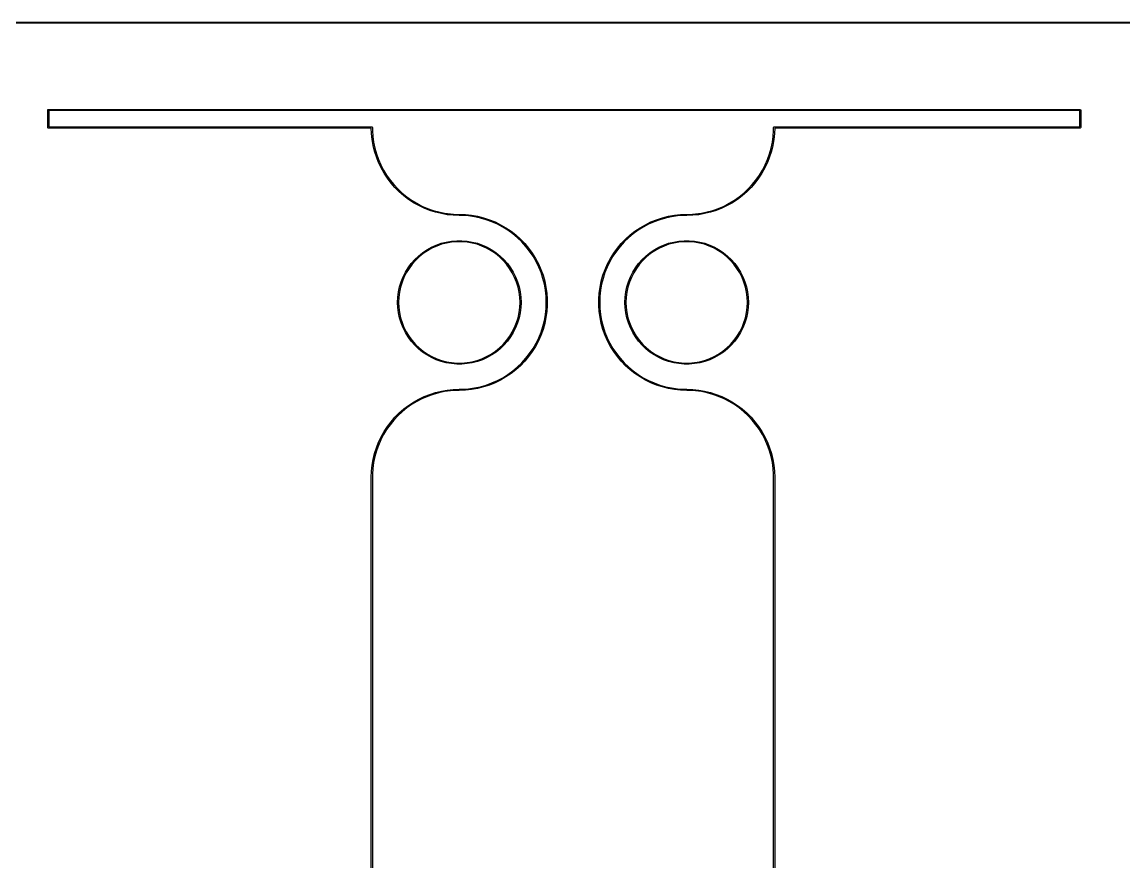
# Model space of a CAD drawing. Extents: x 57 to 462, y -234 to -82.
# Drawn here: x 209.5 to 309.5, y -157.9 to -81.7 of the extents above; entities that cross this region are included whole.
import ezdxf

# ---------------------------------------------------------------- set-up
doc = ezdxf.new("R2010")
doc.units = 0
doc.layers.add('BLACK', color=7, linetype='CONTINUOUS')

msp = doc.modelspace()

# ---------------------------------------------------------------- linework, layer by layer
at = {"layer": 'BLACK', "linetype": 'CONTINUOUS'}
for p, q in [((73.0204, -81.7011), (446.0594, -81.7011)), ((446.0094, -81.8011), (73.0704, -81.8011)), ((211.8679, -89.6881), (211.882545, -89.652745)), ((211.8679, -91.2755), (211.8679, -89.6881)), ((211.882545, -89.652745), (211.9179, -89.6381)), ((211.9179, -89.6381), (305.5745, -89.6381)), ((211.9679, -89.7381), (211.9679, -91.2255)), ((305.5245, -89.7381), (211.9679, -89.7381)), ((305.5245, -91.225499), (305.5245, -89.7381)), ((305.5745, -89.6381), (305.609855, -89.652745)), ((305.609855, -89.652745), (305.6245, -89.6881)), ((305.6245, -89.6881), (305.6245, -91.2755)), ((211.882545, -91.310855), (211.8679, -91.2755)), ((211.9179, -91.3255), (211.882545, -91.310855)), ((241.236508, -91.3255), (211.9179, -91.3255)), ((211.9679, -91.2255), (241.2848, -91.2255)), ((241.25342, -91.820552), (241.236508, -91.3255)), ((241.309191, -92.363063), (241.25342, -91.820552)), ((241.2848, -91.2255), (241.290707, -91.227947)), ((241.290707, -91.227947), (241.300251, -91.227947)), ((241.300251, -91.227947), (241.312908, -91.237143)), ((241.312908, -91.237143), (241.320155, -91.240145)), ((241.320155, -91.240145), (241.321496, -91.243382)), ((241.321496, -91.243382), (241.325251, -91.246111)), ((241.325251, -91.246111), (241.3348, -91.2755)), ((241.3348, -91.2755), (241.3348, -91.544928)), ((241.3348, -91.544928), (241.371572, -92.082528)), ((277.708228, -92.082528), (277.745, -91.544928)), ((277.745, -91.275493), (277.74501, -91.275467)), ((277.745001, -91.275496), (277.745, -91.275493)), ((277.745, -91.2755), (277.745001, -91.275496)), ((277.745, -91.544928), (277.745, -91.2755)), ((277.74501, -91.275467), (277.754549, -91.246111)), ((277.754549, -91.246111), (277.758299, -91.243385)), ((277.758299, -91.243385), (277.759645, -91.240138)), ((277.759645, -91.240138), (277.766914, -91.237126)), ((277.766914, -91.237126), (277.779549, -91.227947)), ((277.82638, -91.820552), (277.770609, -92.363063)), ((277.779549, -91.227947), (277.789076, -91.227947)), ((277.789076, -91.227947), (277.795, -91.225493)), ((277.795, -91.225493), (305.5245, -91.225499)), ((277.843292, -91.325493), (277.82638, -91.820552)), ((305.5745, -91.3255), (277.843292, -91.325493)), ((305.609855, -91.310855), (305.5745, -91.3255)), ((305.6245, -91.2755), (305.609855, -91.310855)), ((241.401855, -92.900503), (241.309191, -92.363063)), ((241.371572, -92.082528), (241.444947, -92.616365)), ((241.53098, -93.430367), (241.401855, -92.900503)), ((241.444947, -92.616365), (241.55458, -93.14395)), ((277.52522, -93.14395), (277.634853, -92.616365)), ((277.677945, -92.900503), (277.54882, -93.430367)), ((277.634853, -92.616365), (277.708228, -92.082528)), ((277.770609, -92.363063), (277.677945, -92.900503)), ((241.695962, -93.950183), (241.53098, -93.430367)), ((241.55458, -93.14395), (241.699962, -93.662824)), ((241.896033, -94.45753), (241.695962, -93.950183)), ((241.699962, -93.662824), (241.880414, -94.170567)), ((277.383838, -93.950183), (277.183767, -94.45753)), ((277.199386, -94.170567), (277.379838, -93.662824)), ((277.379838, -93.662824), (277.52522, -93.14395)), ((277.54882, -93.430367), (277.383838, -93.950183)), ((241.880414, -94.170567), (242.095095, -94.664812)), ((242.130261, -94.950039), (241.896033, -94.45753)), ((242.095095, -94.664812), (242.343003, -95.143254)), ((242.397552, -95.425417), (242.130261, -94.950039)), ((276.949539, -94.950039), (276.682248, -95.425417)), ((276.736797, -95.143254), (276.984705, -94.664812)), ((277.183767, -94.45753), (276.949539, -94.950039)), ((276.984705, -94.664812), (277.199386, -94.170567)), ((242.343003, -95.143254), (242.622984, -95.603663)), ((242.696661, -95.881446), (242.397552, -95.425417)), ((242.622984, -95.603663), (242.933732, -96.043892)), ((243.026194, -96.315999), (242.696661, -95.881446)), ((276.383139, -95.881446), (276.053606, -96.315999)), ((276.146068, -96.043892), (276.456816, -95.603663)), ((276.682248, -95.425417), (276.383139, -95.881446)), ((276.456816, -95.603663), (276.736797, -95.143254)), ((242.933732, -96.043892), (243.273798, -96.461889)), ((243.384613, -96.727052), (243.026194, -96.315999)), ((243.273798, -96.461889), (243.641595, -96.855705)), ((243.770248, -97.112687), (243.384613, -96.727052)), ((243.641595, -96.855705), (244.035411, -97.223502)), ((275.044389, -97.223502), (275.438205, -96.855705)), ((275.695187, -96.727052), (275.309552, -97.112687)), ((275.438205, -96.855705), (275.806002, -96.461889)), ((276.053606, -96.315999), (275.695187, -96.727052)), ((275.806002, -96.461889), (276.146068, -96.043892)), ((244.181301, -97.471106), (243.770248, -97.112687)), ((244.035411, -97.223502), (244.453408, -97.563568)), ((244.615854, -97.800639), (244.181301, -97.471106)), ((244.453408, -97.563568), (244.893637, -97.874316)), ((245.071883, -98.099748), (244.615854, -97.800639)), ((244.893637, -97.874316), (245.354046, -98.154297)), ((273.725754, -98.154297), (274.186163, -97.874316)), ((274.463946, -97.800639), (274.007917, -98.099748)), ((274.186163, -97.874316), (274.626392, -97.563568)), ((274.898499, -97.471106), (274.463946, -97.800639)), ((274.626392, -97.563568), (275.044389, -97.223502)), ((275.309552, -97.112687), (274.898499, -97.471106)), ((245.547261, -98.367039), (245.071883, -98.099748)), ((245.354046, -98.154297), (245.832488, -98.402205)), ((246.03977, -98.601267), (245.547261, -98.367039)), ((245.832488, -98.402205), (246.326733, -98.616886)), ((246.547117, -98.801338), (246.03977, -98.601267)), ((246.326733, -98.616886), (246.834476, -98.797338)), ((247.066933, -98.96632), (246.547117, -98.801338)), ((246.834476, -98.797338), (247.35335, -98.94272)), ((247.596797, -99.095445), (247.066933, -98.96632)), ((247.35335, -98.94272), (247.880935, -99.052353)), ((271.198865, -99.052353), (271.72645, -98.94272)), ((272.012867, -98.96632), (271.483003, -99.095445)), ((271.72645, -98.94272), (272.245324, -98.797338)), ((272.532683, -98.801338), (272.012867, -98.96632)), ((272.245324, -98.797338), (272.753067, -98.616886)), ((273.04003, -98.601267), (272.532683, -98.801338)), ((272.753067, -98.616886), (273.247312, -98.402205)), ((273.532539, -98.367039), (273.04003, -98.601267)), ((273.247312, -98.402205), (273.725754, -98.154297)), ((274.007917, -98.099748), (273.532539, -98.367039)), ((248.134237, -99.188109), (247.596797, -99.095445)), ((247.880935, -99.052353), (248.414772, -99.125728)), ((248.676748, -99.24388), (248.134237, -99.188109)), ((248.414772, -99.125728), (248.952372, -99.1625)), ((249.2218, -99.2625), (248.676748, -99.24388)), ((248.952372, -99.1625), (249.2218, -99.1625)), ((249.2218, -99.1625), (249.778945, -99.181956)), ((249.49722, -99.2625), (249.2218, -99.2625)), ((250.046718, -99.300925), (249.49722, -99.2625)), ((249.778945, -99.181956), (250.333376, -99.240229)), ((250.592198, -99.377587), (250.046718, -99.300925)), ((250.333376, -99.240229), (250.882391, -99.337035)), ((251.131001, -99.492113), (250.592198, -99.377587)), ((250.882391, -99.337035), (251.423316, -99.471903)), ((251.660502, -99.643946), (251.131001, -99.492113)), ((251.423316, -99.471903), (251.953515, -99.644175)), ((252.178123, -99.832344), (251.660502, -99.643946)), ((251.953515, -99.644175), (252.470406, -99.853012)), ((252.68134, -100.056391), (252.178123, -99.832344)), ((252.470406, -99.853012), (252.971469, -100.097398)), ((266.108331, -100.097398), (266.609394, -99.853012)), ((266.901677, -99.832344), (266.39846, -100.056391)), ((266.609394, -99.853012), (267.126285, -99.644175)), ((267.419298, -99.643946), (266.901677, -99.832344)), ((267.126285, -99.644175), (267.656484, -99.471903)), ((267.948799, -99.492113), (267.419298, -99.643946)), ((267.656484, -99.471903), (268.197409, -99.337035)), ((268.487602, -99.377587), (267.948799, -99.492113)), ((268.197409, -99.337035), (268.746424, -99.240229)), ((269.033082, -99.300925), (268.487602, -99.377587)), ((268.746424, -99.240229), (269.300855, -99.181956)), ((269.58258, -99.2625), (269.033082, -99.300925)), ((269.300855, -99.181956), (269.858, -99.1625)), ((269.858, -99.2625), (269.58258, -99.2625)), ((269.858, -99.1625), (270.127428, -99.1625)), ((270.403052, -99.24388), (269.858, -99.2625)), ((270.127428, -99.1625), (270.665028, -99.125728)), ((270.945563, -99.188109), (270.403052, -99.24388)), ((270.665028, -99.125728), (271.198865, -99.052353)), ((271.483003, -99.095445), (270.945563, -99.188109)), ((253.167704, -100.314995), (252.68134, -100.056391)), ((252.971469, -100.097398), (253.454265, -100.37614)), ((253.634842, -100.606895), (253.167704, -100.314995)), ((253.454265, -100.37614), (253.916441, -100.687881)), ((254.080482, -100.930671), (253.634842, -100.606895)), ((253.916441, -100.687881), (254.355745, -101.031103)), ((254.50245, -101.284744), (254.080482, -100.930671)), ((264.999318, -100.930671), (264.57735, -101.284744)), ((264.724055, -101.031103), (265.163359, -100.687881)), ((265.444958, -100.606895), (264.999318, -100.930671)), ((265.163359, -100.687881), (265.625535, -100.37614)), ((265.912097, -100.314995), (265.444958, -100.606895)), ((265.625535, -100.37614), (266.108331, -100.097398)), ((266.39846, -100.056391), (265.912097, -100.314995)), ((246.698003, -102.143847), (247.131604, -101.947847)), ((247.131604, -101.947847), (247.580265, -101.789325)), ((247.608093, -101.880194), (247.167038, -102.036029)), ((247.580265, -101.789325), (248.040753, -101.669423)), ((248.060775, -101.762325), (247.608093, -101.880194)), ((248.040753, -101.669423), (248.509751, -101.589005)), ((248.521822, -101.683271), (248.060775, -101.762325)), ((248.509751, -101.589005), (248.983879, -101.548651)), ((248.987912, -101.6436), (248.521822, -101.683271)), ((248.983879, -101.548651), (249.459721, -101.548651)), ((249.455688, -101.6436), (248.987912, -101.6436)), ((249.921778, -101.683271), (249.455688, -101.6436)), ((249.459721, -101.548651), (249.933849, -101.589005)), ((250.382825, -101.762325), (249.921778, -101.683271)), ((249.933849, -101.589005), (250.402847, -101.669423)), ((250.835507, -101.880194), (250.382825, -101.762325)), ((250.402847, -101.669423), (250.863335, -101.789325)), ((251.276562, -102.036029), (250.835507, -101.880194)), ((250.863335, -101.789325), (251.311996, -101.947847)), ((251.311996, -101.947847), (251.745597, -102.143847)), ((254.355745, -101.031103), (254.770036, -101.404133)), ((254.898691, -101.66739), (254.50245, -101.284744)), ((254.770036, -101.404133), (255.157298, -101.805154)), ((255.267275, -102.076744), (254.898691, -101.66739)), ((255.157298, -101.805154), (255.515642, -102.232212)), ((263.564158, -102.232212), (263.922502, -101.805154)), ((264.181109, -101.66739), (263.812525, -102.076744)), ((263.922502, -101.805154), (264.309764, -101.404133)), ((264.57735, -101.284744), (264.181109, -101.66739)), ((264.309764, -101.404133), (264.724055, -101.031103)), ((267.334203, -102.143847), (267.767804, -101.947847)), ((267.767804, -101.947847), (268.216465, -101.789325)), ((268.244293, -101.880194), (267.803238, -102.036029)), ((268.216465, -101.789325), (268.676953, -101.669423)), ((268.696975, -101.762325), (268.244293, -101.880194)), ((268.676953, -101.669423), (269.145951, -101.589005)), ((269.158022, -101.683271), (268.696975, -101.762325)), ((269.145951, -101.589005), (269.620079, -101.548651)), ((269.624112, -101.6436), (269.158022, -101.683271)), ((269.620079, -101.548651), (270.095921, -101.548651)), ((270.091888, -101.6436), (269.624112, -101.6436)), ((270.557978, -101.683271), (270.091888, -101.6436)), ((270.095921, -101.548651), (270.570049, -101.589005)), ((271.019025, -101.762325), (270.557978, -101.683271)), ((270.570049, -101.589005), (271.039047, -101.669423)), ((271.471707, -101.880194), (271.019025, -101.762325)), ((271.039047, -101.669423), (271.499535, -101.789325)), ((271.912762, -102.036029), (271.471707, -101.880194)), ((271.499535, -101.789325), (271.948196, -101.947847)), ((271.948196, -101.947847), (272.381797, -102.143847)), ((245.174586, -103.27056), (245.518124, -102.941306)), ((245.518124, -102.941306), (245.888346, -102.642372)), ((245.944857, -102.71878), (245.580911, -103.012646)), ((245.888346, -102.642372), (246.282586, -102.375913)), ((246.332413, -102.456838), (245.944857, -102.71878)), ((246.282586, -102.375913), (246.698003, -102.143847)), ((246.740788, -102.228706), (246.332413, -102.456838)), ((247.167038, -102.036029), (246.740788, -102.228706)), ((251.702812, -102.228706), (251.276562, -102.036029)), ((252.111187, -102.456838), (251.702812, -102.228706)), ((251.745597, -102.143847), (252.161014, -102.375913)), ((252.498743, -102.71878), (252.111187, -102.456838)), ((252.161014, -102.375913), (252.555254, -102.642372)), ((252.862689, -103.012646), (252.498743, -102.71878)), ((252.555254, -102.642372), (252.925476, -102.941306)), ((252.925476, -102.941306), (253.269014, -103.27056)), ((255.606406, -102.510812), (255.267275, -102.076744)), ((255.515642, -102.232212), (255.843323, -102.683226)), ((255.914432, -102.967479), (255.606406, -102.510812)), ((255.843323, -102.683226), (256.138745, -103.156)), ((256.189852, -103.444521), (255.914432, -102.967479)), ((263.165368, -102.967479), (262.889948, -103.444521)), ((262.941055, -103.156), (263.236477, -102.683226)), ((263.473394, -102.510812), (263.165368, -102.967479)), ((263.236477, -102.683226), (263.564158, -102.232212)), ((263.812525, -102.076744), (263.473394, -102.510812)), ((265.810786, -103.27056), (266.154324, -102.941306)), ((266.154324, -102.941306), (266.524546, -102.642372)), ((266.581057, -102.71878), (266.217111, -103.012646)), ((266.524546, -102.642372), (266.918786, -102.375913)), ((266.968613, -102.456838), (266.581057, -102.71878)), ((266.918786, -102.375913), (267.334203, -102.143847)), ((267.376988, -102.228706), (266.968613, -102.456838)), ((267.803238, -102.036029), (267.376988, -102.228706)), ((272.339012, -102.228706), (271.912762, -102.036029)), ((272.747387, -102.456838), (272.339012, -102.228706)), ((272.381797, -102.143847), (272.797214, -102.375913)), ((273.134943, -102.71878), (272.747387, -102.456838)), ((272.797214, -102.375913), (273.191454, -102.642372)), ((273.498889, -103.012646), (273.134943, -102.71878)), ((273.191454, -102.642372), (273.561676, -102.941306)), ((273.561676, -102.941306), (273.905214, -103.27056)), ((244.577258, -104.010337), (244.860209, -103.627762)), ((244.93415, -103.687464), (244.655995, -104.063555)), ((244.860209, -103.627762), (245.174586, -103.27056)), ((245.243197, -103.336318), (244.93415, -103.687464)), ((245.580911, -103.012646), (245.243197, -103.336318)), ((253.200403, -103.336318), (252.862689, -103.012646)), ((253.50945, -103.687464), (253.200403, -103.336318)), ((253.269014, -103.27056), (253.583391, -103.627762)), ((253.787605, -104.063555), (253.50945, -103.687464)), ((253.583391, -103.627762), (253.866342, -104.010337)), ((256.138745, -103.156), (256.400468, -103.64823)), ((256.431324, -103.939613), (256.189852, -103.444521)), ((256.400468, -103.64823), (256.627217, -104.157517)), ((256.637673, -104.450343), (256.431324, -103.939613)), ((262.648476, -103.939613), (262.442127, -104.450343)), ((262.452583, -104.157517), (262.679332, -103.64823)), ((262.889948, -103.444521), (262.648476, -103.939613)), ((262.679332, -103.64823), (262.941055, -103.156)), ((265.213458, -104.010337), (265.496409, -103.627762)), ((265.57035, -103.687464), (265.292195, -104.063555)), ((265.496409, -103.627762), (265.810786, -103.27056)), ((265.879397, -103.336318), (265.57035, -103.687464)), ((266.217111, -103.012646), (265.879397, -103.336318)), ((273.836603, -103.336318), (273.498889, -103.012646)), ((274.14565, -103.687464), (273.836603, -103.336318)), ((273.905214, -103.27056), (274.219591, -103.627762)), ((274.423805, -104.063555), (274.14565, -103.687464)), ((274.219591, -103.627762), (274.502542, -104.010337)), ((243.936123, -105.281952), (244.113544, -104.840423)), ((244.200143, -104.879568), (244.02573, -105.313612)), ((244.113544, -104.840423), (244.32777, -104.415531)), ((244.410737, -104.461879), (244.200143, -104.879568)), ((244.32777, -104.415531), (244.577258, -104.010337)), ((244.655995, -104.063555), (244.410737, -104.461879)), ((254.032863, -104.461879), (253.787605, -104.063555)), ((253.866342, -104.010337), (254.11583, -104.415531)), ((254.243457, -104.879568), (254.032863, -104.461879)), ((254.11583, -104.415531), (254.330056, -104.840423)), ((254.41787, -105.313612), (254.243457, -104.879568)), ((254.330056, -104.840423), (254.507477, -105.281952)), ((256.627217, -104.157517), (256.817888, -104.681381)), ((256.807892, -104.974223), (256.637673, -104.450343)), ((256.941152, -105.508701), (256.807892, -104.974223)), ((256.817888, -104.681381), (256.971552, -105.21727)), ((262.108248, -105.21727), (262.261912, -104.681381)), ((262.271908, -104.974223), (262.138648, -105.508701)), ((262.261912, -104.681381), (262.452583, -104.157517)), ((262.442127, -104.450343), (262.271908, -104.974223)), ((264.572323, -105.281952), (264.749744, -104.840423)), ((264.836343, -104.879568), (264.66193, -105.313612)), ((264.749744, -104.840423), (264.96397, -104.415531)), ((265.046937, -104.461879), (264.836343, -104.879568)), ((264.96397, -104.415531), (265.213458, -104.010337)), ((265.292195, -104.063555), (265.046937, -104.461879)), ((274.669063, -104.461879), (274.423805, -104.063555)), ((274.502542, -104.010337), (274.75203, -104.415531)), ((274.879657, -104.879568), (274.669063, -104.461879)), ((274.75203, -104.415531), (274.966256, -104.840423)), ((275.05407, -105.313612), (274.879657, -104.879568)), ((274.966256, -104.840423), (275.143677, -105.281952)), ((243.696536, -106.202098), (243.796786, -105.736936)), ((243.888754, -105.760883), (243.790204, -106.218159)), ((243.796786, -105.736936), (243.936123, -105.281952)), ((244.02573, -105.313612), (243.888754, -105.760883)), ((254.554846, -105.760883), (254.41787, -105.313612)), ((254.507477, -105.281952), (254.646814, -105.736936)), ((254.653396, -106.218159), (254.554846, -105.760883)), ((254.646814, -105.736936), (254.747064, -106.202098)), ((257.036804, -106.051173), (256.941152, -105.508701)), ((256.971552, -105.21727), (257.08746, -105.762572)), ((257.08746, -105.762572), (257.165046, -106.314631)), ((261.914754, -106.314631), (261.99234, -105.762572)), ((261.99234, -105.762572), (262.108248, -105.21727)), ((262.138648, -105.508701), (262.042996, -106.051173)), ((264.332736, -106.202098), (264.432986, -105.736936)), ((264.524954, -105.760883), (264.426404, -106.218159)), ((264.432986, -105.736936), (264.572323, -105.281952)), ((264.66193, -105.313612), (264.524954, -105.760883)), ((275.191046, -105.760883), (275.05407, -105.313612)), ((275.143677, -105.281952), (275.283014, -105.736936)), ((275.289596, -106.218159), (275.191046, -105.760883)), ((275.283014, -105.736936), (275.383264, -106.202098)), ((243.6159, -107.1495), (243.636095, -106.674086)), ((243.636095, -106.674086), (243.696536, -106.202098)), ((243.730788, -106.682146), (243.710935, -107.1495)), ((243.790204, -106.218159), (243.730788, -106.682146)), ((254.712812, -106.682146), (254.653396, -106.218159)), ((254.732665, -107.1495), (254.712812, -106.682146)), ((254.747064, -106.202098), (254.807505, -106.674086)), ((254.807505, -106.674086), (254.8277, -107.1495)), ((257.094383, -106.598995), (257.036804, -106.051173)), ((257.113607, -107.1495), (257.094383, -106.598995)), ((257.165046, -106.314631), (257.203935, -106.870758)), ((257.203935, -106.870758), (257.203935, -107.428242)), ((261.875865, -106.870758), (261.914754, -106.314631)), ((261.875865, -107.428242), (261.875865, -106.870758)), ((261.985417, -106.598995), (261.966193, -107.1495)), ((262.042996, -106.051173), (261.985417, -106.598995)), ((264.2521, -107.1495), (264.272295, -106.674086)), ((264.272295, -106.674086), (264.332736, -106.202098)), ((264.366988, -106.682146), (264.347135, -107.1495)), ((264.426404, -106.218159), (264.366988, -106.682146)), ((275.349012, -106.682146), (275.289596, -106.218159)), ((275.368865, -107.1495), (275.349012, -106.682146)), ((275.383264, -106.202098), (275.443705, -106.674086)), ((275.443705, -106.674086), (275.4639, -107.1495)), ((243.636095, -107.624914), (243.6159, -107.1495)), ((243.696536, -108.096902), (243.636095, -107.624914)), ((243.710935, -107.1495), (243.730788, -107.616854)), ((243.730788, -107.616854), (243.790204, -108.080841)), ((254.653396, -108.080841), (254.712812, -107.616854)), ((254.712812, -107.616854), (254.732665, -107.1495)), ((254.807505, -107.624914), (254.747064, -108.096902)), ((254.8277, -107.1495), (254.807505, -107.624914)), ((257.036804, -108.247827), (257.094383, -107.700005)), ((257.165046, -107.984369), (257.08746, -108.536428)), ((257.094383, -107.700005), (257.113607, -107.1495)), ((257.203935, -107.428242), (257.165046, -107.984369)), ((261.914754, -107.984369), (261.875865, -107.428242)), ((261.99234, -108.536428), (261.914754, -107.984369)), ((261.966193, -107.1495), (261.985417, -107.700005)), ((261.985417, -107.700005), (262.042996, -108.247827)), ((264.272295, -107.624914), (264.2521, -107.1495)), ((264.332736, -108.096902), (264.272295, -107.624914)), ((264.347135, -107.1495), (264.366988, -107.616854)), ((264.366988, -107.616854), (264.426404, -108.080841)), ((275.289596, -108.080841), (275.349012, -107.616854)), ((275.349012, -107.616854), (275.368865, -107.1495)), ((275.443705, -107.624914), (275.383264, -108.096902)), ((275.4639, -107.1495), (275.443705, -107.624914)), ((243.796786, -108.562064), (243.696536, -108.096902)), ((243.790204, -108.080841), (243.888754, -108.538117)), ((243.936123, -109.017048), (243.796786, -108.562064)), ((243.888754, -108.538117), (244.02573, -108.985388)), ((244.02573, -108.985388), (244.200143, -109.419432)), ((254.243457, -109.419432), (254.41787, -108.985388)), ((254.41787, -108.985388), (254.554846, -108.538117)), ((254.646814, -108.562064), (254.507477, -109.017048)), ((254.554846, -108.538117), (254.653396, -108.080841)), ((254.747064, -108.096902), (254.646814, -108.562064)), ((256.807892, -109.324777), (256.941152, -108.790299)), ((256.941152, -108.790299), (257.036804, -108.247827)), ((257.08746, -108.536428), (256.971552, -109.08173)), ((262.108248, -109.08173), (261.99234, -108.536428)), ((262.042996, -108.247827), (262.138648, -108.790299)), ((262.138648, -108.790299), (262.271908, -109.324777)), ((264.432986, -108.562064), (264.332736, -108.096902)), ((264.426404, -108.080841), (264.524954, -108.538117)), ((264.572323, -109.017048), (264.432986, -108.562064)), ((264.524954, -108.538117), (264.66193, -108.985388)), ((264.66193, -108.985388), (264.836343, -109.419432)), ((274.879657, -109.419432), (275.05407, -108.985388)), ((275.05407, -108.985388), (275.191046, -108.538117)), ((275.283014, -108.562064), (275.143677, -109.017048)), ((275.191046, -108.538117), (275.289596, -108.080841)), ((275.383264, -108.096902), (275.283014, -108.562064)), ((244.113544, -109.458577), (243.936123, -109.017048)), ((244.32777, -109.883469), (244.113544, -109.458577)), ((244.200143, -109.419432), (244.410737, -109.837121)), ((244.577258, -110.288663), (244.32777, -109.883469)), ((244.410737, -109.837121), (244.655995, -110.235445)), ((253.787605, -110.235445), (254.032863, -109.837121)), ((254.11583, -109.883469), (253.866342, -110.288663)), ((254.032863, -109.837121), (254.243457, -109.419432)), ((254.330056, -109.458577), (254.11583, -109.883469)), ((254.507477, -109.017048), (254.330056, -109.458577)), ((256.431324, -110.359387), (256.637673, -109.848657)), ((256.817888, -109.617619), (256.627217, -110.141483)), ((256.637673, -109.848657), (256.807892, -109.324777)), ((256.971552, -109.08173), (256.817888, -109.617619)), ((262.261912, -109.617619), (262.108248, -109.08173)), ((262.452583, -110.141483), (262.261912, -109.617619)), ((262.271908, -109.324777), (262.442127, -109.848657)), ((262.442127, -109.848657), (262.648476, -110.359387)), ((264.749744, -109.458577), (264.572323, -109.017048)), ((264.96397, -109.883469), (264.749744, -109.458577)), ((264.836343, -109.419432), (265.046937, -109.837121)), ((265.213458, -110.288663), (264.96397, -109.883469)), ((265.046937, -109.837121), (265.292195, -110.235445)), ((274.423805, -110.235445), (274.669063, -109.837121)), ((274.75203, -109.883469), (274.502542, -110.288663)), ((274.669063, -109.837121), (274.879657, -109.419432)), ((274.966256, -109.458577), (274.75203, -109.883469)), ((275.143677, -109.017048), (274.966256, -109.458577)), ((244.860209, -110.671238), (244.577258, -110.288663)), ((244.655995, -110.235445), (244.93415, -110.611536)), ((245.174586, -111.02844), (244.860209, -110.671238)), ((244.93415, -110.611536), (245.243197, -110.962682)), ((245.243197, -110.962682), (245.580911, -111.286354)), ((252.862689, -111.286354), (253.200403, -110.962682)), ((253.200403, -110.962682), (253.50945, -110.611536)), ((253.583391, -110.671238), (253.269014, -111.02844)), ((253.50945, -110.611536), (253.787605, -110.235445)), ((253.866342, -110.288663), (253.583391, -110.671238)), ((255.914432, -111.331521), (256.189852, -110.854479)), ((256.400468, -110.65077), (256.138745, -111.143)), ((256.189852, -110.854479), (256.431324, -110.359387)), ((256.627217, -110.141483), (256.400468, -110.65077)), ((262.679332, -110.65077), (262.452583, -110.141483)), ((262.648476, -110.359387), (262.889948, -110.854479)), ((262.941055, -111.143), (262.679332, -110.65077)), ((262.889948, -110.854479), (263.165368, -111.331521)), ((265.496409, -110.671238), (265.213458, -110.288663)), ((265.292195, -110.235445), (265.57035, -110.611536)), ((265.810786, -111.02844), (265.496409, -110.671238)), ((265.57035, -110.611536), (265.879397, -110.962682)), ((265.879397, -110.962682), (266.217111, -111.286354)), ((273.498889, -111.286354), (273.836603, -110.962682)), ((273.836603, -110.962682), (274.14565, -110.611536)), ((274.219591, -110.671238), (273.905214, -111.02844)), ((274.14565, -110.611536), (274.423805, -110.235445)), ((274.502542, -110.288663), (274.219591, -110.671238)), ((245.518124, -111.357694), (245.174586, -111.02844)), ((245.888346, -111.656628), (245.518124, -111.357694)), ((245.580911, -111.286354), (245.944857, -111.58022)), ((246.282586, -111.923087), (245.888346, -111.656628)), ((245.944857, -111.58022), (246.332413, -111.842162)), ((246.698003, -112.155153), (246.282586, -111.923087)), ((246.332413, -111.842162), (246.740788, -112.070294)), ((251.702812, -112.070294), (252.111187, -111.842162)), ((252.161014, -111.923087), (251.745597, -112.155153)), ((252.111187, -111.842162), (252.498743, -111.58022)), ((252.555254, -111.656628), (252.161014, -111.923087)), ((252.498743, -111.58022), (252.862689, -111.286354)), ((252.925476, -111.357694), (252.555254, -111.656628)), ((253.269014, -111.02844), (252.925476, -111.357694)), ((255.267275, -112.222256), (255.606406, -111.788188)), ((255.843323, -111.615774), (255.515642, -112.066788)), ((255.606406, -111.788188), (255.914432, -111.331521)), ((256.138745, -111.143), (255.843323, -111.615774)), ((263.236477, -111.615774), (262.941055, -111.143)), ((263.165368, -111.331521), (263.473394, -111.788188)), ((263.564158, -112.066788), (263.236477, -111.615774)), ((263.473394, -111.788188), (263.812525, -112.222256)), ((266.154324, -111.357694), (265.810786, -111.02844)), ((266.524546, -111.656628), (266.154324, -111.357694)), ((266.217111, -111.286354), (266.581057, -111.58022)), ((266.918786, -111.923087), (266.524546, -111.656628)), ((266.581057, -111.58022), (266.968613, -111.842162)), ((267.334203, -112.155153), (266.918786, -111.923087)), ((266.968613, -111.842162), (267.376988, -112.070294)), ((272.339012, -112.070294), (272.747387, -111.842162)), ((272.797214, -111.923087), (272.381797, -112.155153)), ((272.747387, -111.842162), (273.134943, -111.58022)), ((273.191454, -111.656628), (272.797214, -111.923087)), ((273.134943, -111.58022), (273.498889, -111.286354)), ((273.561676, -111.357694), (273.191454, -111.656628)), ((273.905214, -111.02844), (273.561676, -111.357694)), ((247.131604, -112.351153), (246.698003, -112.155153)), ((246.740788, -112.070294), (247.167038, -112.262971)), ((247.580265, -112.509675), (247.131604, -112.351153)), ((247.167038, -112.262971), (247.608093, -112.418806)), ((248.040753, -112.629577), (247.580265, -112.509675)), ((247.608093, -112.418806), (248.060775, -112.536675)), ((248.509751, -112.709995), (248.040753, -112.629577)), ((248.060775, -112.536675), (248.521822, -112.615729)), ((248.983879, -112.750349), (248.509751, -112.709995)), ((248.521822, -112.615729), (248.987912, -112.6554)), ((249.459721, -112.750349), (248.983879, -112.750349)), ((248.987912, -112.6554), (249.455688, -112.6554)), ((249.455688, -112.6554), (249.921778, -112.615729)), ((249.933849, -112.709995), (249.459721, -112.750349)), ((249.921778, -112.615729), (250.382825, -112.536675)), ((250.402847, -112.629577), (249.933849, -112.709995)), ((250.382825, -112.536675), (250.835507, -112.418806)), ((250.863335, -112.509675), (250.402847, -112.629577)), ((250.835507, -112.418806), (251.276562, -112.262971)), ((251.311996, -112.351153), (250.863335, -112.509675)), ((251.276562, -112.262971), (251.702812, -112.070294)), ((251.745597, -112.155153), (251.311996, -112.351153)), ((254.770036, -112.894867), (254.355745, -113.267897)), ((254.50245, -113.014256), (254.898691, -112.63161)), ((255.157298, -112.493846), (254.770036, -112.894867)), ((254.898691, -112.63161), (255.267275, -112.222256)), ((255.515642, -112.066788), (255.157298, -112.493846)), ((263.922502, -112.493846), (263.564158, -112.066788)), ((263.812525, -112.222256), (264.181109, -112.63161)), ((264.309764, -112.894867), (263.922502, -112.493846)), ((264.181109, -112.63161), (264.57735, -113.014256)), ((264.724055, -113.267897), (264.309764, -112.894867)), ((267.767804, -112.351153), (267.334203, -112.155153)), ((267.376988, -112.070294), (267.803238, -112.262971)), ((268.216465, -112.509675), (267.767804, -112.351153)), ((267.803238, -112.262971), (268.244293, -112.418806)), ((268.676953, -112.629577), (268.216465, -112.509675)), ((268.244293, -112.418806), (268.696975, -112.536675)), ((269.145951, -112.709995), (268.676953, -112.629577)), ((268.696975, -112.536675), (269.158022, -112.615729)), ((269.620079, -112.750349), (269.145951, -112.709995)), ((269.158022, -112.615729), (269.624112, -112.6554)), ((270.095921, -112.750349), (269.620079, -112.750349)), ((269.624112, -112.6554), (270.091888, -112.6554)), ((270.091888, -112.6554), (270.557978, -112.615729)), ((270.570049, -112.709995), (270.095921, -112.750349)), ((270.557978, -112.615729), (271.019025, -112.536675)), ((271.039047, -112.629577), (270.570049, -112.709995)), ((271.019025, -112.536675), (271.471707, -112.418806)), ((271.499535, -112.509675), (271.039047, -112.629577)), ((271.471707, -112.418806), (271.912762, -112.262971)), ((271.948196, -112.351153), (271.499535, -112.509675)), ((271.912762, -112.262971), (272.339012, -112.070294)), ((272.381797, -112.155153), (271.948196, -112.351153)), ((252.68134, -114.242609), (253.167704, -113.984005)), ((253.454265, -113.92286), (252.971469, -114.201602)), ((253.167704, -113.984005), (253.634842, -113.692105)), ((253.916441, -113.611119), (253.454265, -113.92286)), ((253.634842, -113.692105), (254.080482, -113.368329)), ((254.355745, -113.267897), (253.916441, -113.611119)), ((254.080482, -113.368329), (254.50245, -113.014256)), ((264.57735, -113.014256), (264.999318, -113.368329)), ((265.163359, -113.611119), (264.724055, -113.267897)), ((264.999318, -113.368329), (265.444958, -113.692105)), ((265.625535, -113.92286), (265.163359, -113.611119)), ((265.444958, -113.692105), (265.912097, -113.984005)), ((266.108331, -114.201602), (265.625535, -113.92286)), ((265.912097, -113.984005), (266.39846, -114.242609)), ((249.49722, -115.0365), (250.046718, -114.998075)), ((250.046718, -114.998075), (250.592198, -114.921413)), ((250.882391, -114.961965), (250.333376, -115.058771)), ((250.592198, -114.921413), (251.131001, -114.806887)), ((251.423316, -114.827097), (250.882391, -114.961965)), ((251.131001, -114.806887), (251.660502, -114.655054)), ((251.953515, -114.654825), (251.423316, -114.827097)), ((251.660502, -114.655054), (252.178123, -114.466656)), ((252.470406, -114.445988), (251.953515, -114.654825)), ((252.178123, -114.466656), (252.68134, -114.242609)), ((252.971469, -114.201602), (252.470406, -114.445988)), ((266.609394, -114.445988), (266.108331, -114.201602)), ((266.39846, -114.242609), (266.901677, -114.466656)), ((267.126285, -114.654825), (266.609394, -114.445988)), ((266.901677, -114.466656), (267.419298, -114.655054)), ((267.656484, -114.827097), (267.126285, -114.654825)), ((267.419298, -114.655054), (267.948799, -114.806887)), ((268.197409, -114.961965), (267.656484, -114.827097)), ((267.948799, -114.806887), (268.487602, -114.921413)), ((268.746424, -115.058771), (268.197409, -114.961965)), ((268.487602, -114.921413), (269.033082, -114.998075)), ((269.033082, -114.998075), (269.58258, -115.0365)), ((245.071883, -116.199252), (245.547261, -115.931961)), ((245.832488, -115.896795), (245.354046, -116.144703)), ((245.547261, -115.931961), (246.03977, -115.697733)), ((246.326733, -115.682114), (245.832488, -115.896795)), ((246.03977, -115.697733), (246.547117, -115.497662)), ((246.834476, -115.501662), (246.326733, -115.682114)), ((246.547117, -115.497662), (247.066933, -115.33268)), ((247.35335, -115.35628), (246.834476, -115.501662)), ((247.066933, -115.33268), (247.596797, -115.203555)), ((247.880935, -115.246647), (247.35335, -115.35628)), ((247.596797, -115.203555), (248.134237, -115.110891)), ((248.414772, -115.173272), (247.880935, -115.246647)), ((248.134237, -115.110891), (248.676748, -115.05512)), ((248.952372, -115.1365), (248.414772, -115.173272)), ((248.676748, -115.05512), (249.2218, -115.0365)), ((249.2218, -115.1365), (248.952372, -115.1365)), ((249.2218, -115.0365), (249.49722, -115.0365)), ((249.778945, -115.117044), (249.2218, -115.1365)), ((250.333376, -115.058771), (249.778945, -115.117044)), ((269.300855, -115.117044), (268.746424, -115.058771)), ((269.858, -115.1365), (269.300855, -115.117044)), ((269.58258, -115.0365), (269.858, -115.0365)), ((269.858, -115.0365), (270.403052, -115.05512)), ((270.127428, -115.1365), (269.858, -115.1365)), ((270.665028, -115.173272), (270.127428, -115.1365)), ((270.403052, -115.05512), (270.945563, -115.110891)), ((271.198865, -115.246647), (270.665028, -115.173272)), ((270.945563, -115.110891), (271.483003, -115.203555)), ((271.72645, -115.35628), (271.198865, -115.246647)), ((271.483003, -115.203555), (272.012867, -115.33268)), ((272.245324, -115.501662), (271.72645, -115.35628)), ((272.012867, -115.33268), (272.532683, -115.497662)), ((272.753067, -115.682114), (272.245324, -115.501662)), ((272.532683, -115.497662), (273.04003, -115.697733)), ((273.247312, -115.896795), (272.753067, -115.682114)), ((273.04003, -115.697733), (273.532539, -115.931961)), ((273.725754, -116.144703), (273.247312, -115.896795)), ((273.532539, -115.931961), (274.007917, -116.199252)), ((243.770248, -117.186313), (244.181301, -116.827894)), ((244.453408, -116.735432), (244.035411, -117.075498)), ((244.181301, -116.827894), (244.615854, -116.498361)), ((244.893637, -116.424684), (244.453408, -116.735432)), ((244.615854, -116.498361), (245.071883, -116.199252)), ((245.354046, -116.144703), (244.893637, -116.424684)), ((274.186163, -116.424684), (273.725754, -116.144703)), ((274.007917, -116.199252), (274.463946, -116.498361)), ((274.626392, -116.735432), (274.186163, -116.424684)), ((274.463946, -116.498361), (274.898499, -116.827894)), ((275.044389, -117.075498), (274.626392, -116.735432)), ((274.898499, -116.827894), (275.309552, -117.186313)), ((242.696661, -118.417554), (243.026194, -117.983001)), ((243.273798, -117.837111), (242.933732, -118.255108)), ((243.026194, -117.983001), (243.384613, -117.571948)), ((243.641595, -117.443295), (243.273798, -117.837111)), ((243.384613, -117.571948), (243.770248, -117.186313)), ((244.035411, -117.075498), (243.641595, -117.443295)), ((275.438205, -117.443295), (275.044389, -117.075498)), ((275.309552, -117.186313), (275.695187, -117.571948)), ((275.806002, -117.837111), (275.438205, -117.443295)), ((275.695187, -117.571948), (276.053606, -117.983001)), ((276.146068, -118.255108), (275.806002, -117.837111)), ((276.053606, -117.983001), (276.383139, -118.417554)), ((242.130261, -119.348961), (242.397552, -118.873583)), ((242.622984, -118.695337), (242.343003, -119.155746)), ((242.397552, -118.873583), (242.696661, -118.417554)), ((242.933732, -118.255108), (242.622984, -118.695337)), ((276.456816, -118.695337), (276.146068, -118.255108)), ((276.383139, -118.417554), (276.682248, -118.873583)), ((276.736797, -119.155746), (276.456816, -118.695337)), ((276.682248, -118.873583), (276.949539, -119.348961)), ((241.695962, -120.348817), (241.896033, -119.84147)), ((242.095095, -119.634188), (241.880414, -120.128433)), ((241.896033, -119.84147), (242.130261, -119.348961)), ((242.343003, -119.155746), (242.095095, -119.634188)), ((276.984705, -119.634188), (276.736797, -119.155746)), ((276.949539, -119.348961), (277.183767, -119.84147)), ((277.199386, -120.128433), (276.984705, -119.634188)), ((277.183767, -119.84147), (277.383838, -120.348817)), ((241.401855, -121.398497), (241.53098, -120.868633)), ((241.53098, -120.868633), (241.695962, -120.348817)), ((241.699962, -120.636176), (241.55458, -121.15505)), ((241.880414, -120.128433), (241.699962, -120.636176)), ((277.379838, -120.636176), (277.199386, -120.128433)), ((277.52522, -121.15505), (277.379838, -120.636176)), ((277.383838, -120.348817), (277.54882, -120.868633)), ((277.54882, -120.868633), (277.677945, -121.398497)), ((241.25342, -122.478448), (241.309191, -121.935937)), ((241.309191, -121.935937), (241.401855, -121.398497)), ((241.444947, -121.682635), (241.371572, -122.216472)), ((241.55458, -121.15505), (241.444947, -121.682635)), ((277.634853, -121.682635), (277.52522, -121.15505)), ((277.708228, -122.216472), (277.634853, -121.682635)), ((277.677945, -121.398497), (277.770609, -121.935937)), ((277.770609, -121.935937), (277.82638, -122.478448)), ((241.2348, -123.0235), (241.25342, -122.478448)), ((241.371572, -122.216472), (241.3348, -122.754072)), ((241.3348, -122.754072), (241.3348, -123.0235)), ((277.745, -122.754072), (277.708228, -122.216472)), ((277.745, -123.0235), (277.745, -122.754072)), ((277.82638, -122.478448), (277.845, -123.0235)), ((241.2348, -192.869107), (241.2348, -123.0235)), ((241.3348, -123.0235), (241.3348, -192.869107)), ((277.745, -192.8691), (277.745, -123.0235)), ((277.845, -123.0235), (277.845, -192.8691))]:
    msp.add_line(p, q, dxfattribs=at)

doc.saveas('drawing.dxf')
